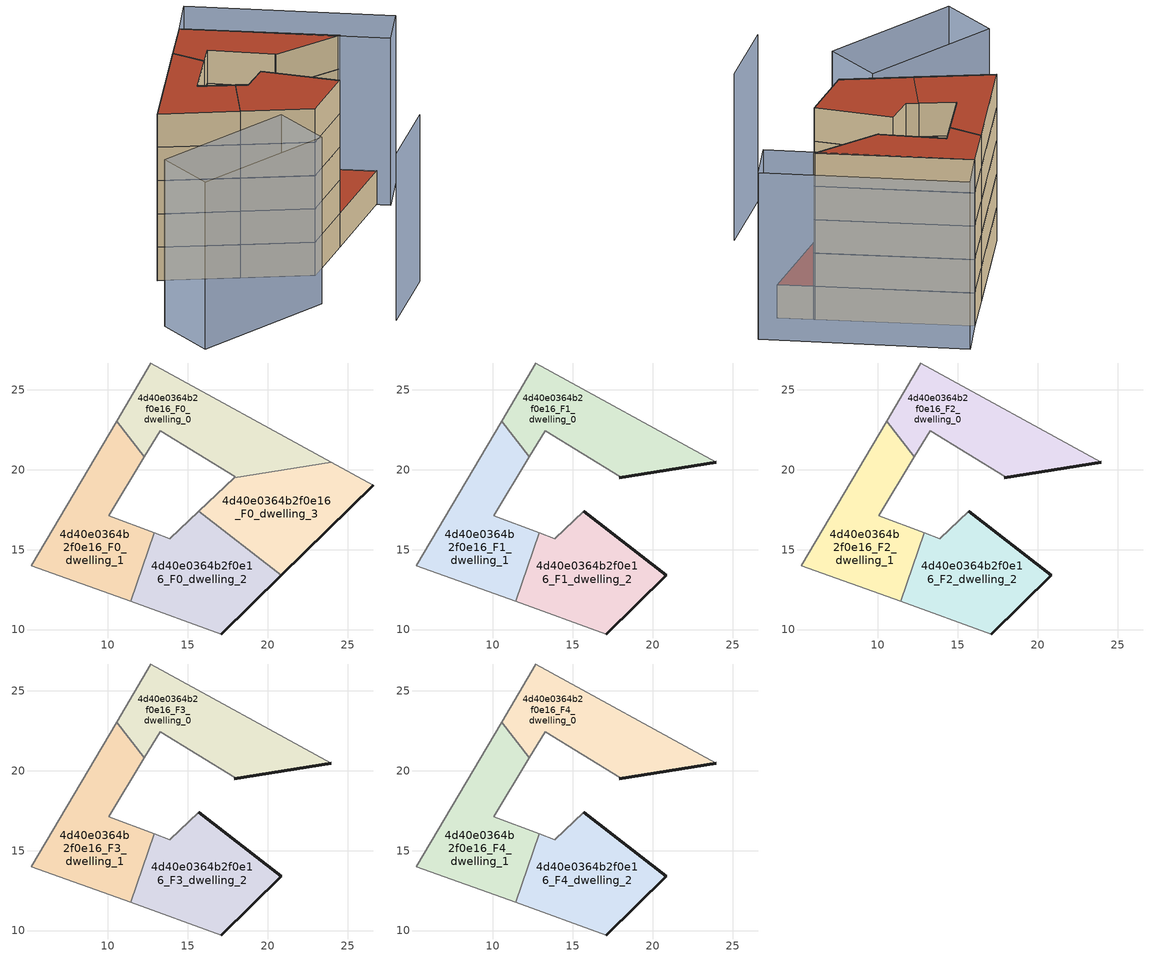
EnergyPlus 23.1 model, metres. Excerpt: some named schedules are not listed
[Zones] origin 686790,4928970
4d40e0364b2f0e16_F0_dwelling_0
 floor ground (EU_floor_Construction): 23.99,20.46 12.71,26.67 10.56,23.03 12.3,20.82 13.28,22.42 17.98,19.56 17.91,19.49 z0
 wall adiabatic (EU_wall_Construction): 17.91,19.49 17.98,19.56 13.28,22.42 12.3,20.82 / 10.56,23.03 12.71,26.67 23.99,20.46 z0:3
 wall to 4d40e0364b2f0e16_F0_dwelling_3 (EU_wall_Construction): 23.99,20.46 17.91,19.49 z0:3
 wall to 4d40e0364b2f0e16_F0_dwelling_1 (EU_wall_Construction): 12.3,20.82 10.56,23.03 z0:3
4d40e0364b2f0e16_F0_dwelling_1
 floor ground (EU_floor_Construction): 11.44,11.76 12.9,16.05 10.06,17.12 12.3,20.82 10.56,23.03 5.23,14 z0
 wall adiabatic (EU_wall_Construction): 12.3,20.82 10.06,17.12 12.9,16.05 / 11.44,11.76 5.23,14 10.56,23.03 z0:3
 wall to 4d40e0364b2f0e16_F0_dwelling_2 (EU_wall_Construction): 12.9,16.05 11.44,11.76 z0:3
4d40e0364b2f0e16_F0_dwelling_2
 floor ground (EU_floor_Construction): 20.86,13.41 15.71,17.41 13.89,15.67 12.9,16.05 11.44,11.76 17.1,9.72 z0
 wall outside (EU_wall_Construction): 20.86,13.41 17.1,9.72 z0:3
 wall adiabatic (EU_wall_Construction): 12.9,16.05 13.89,15.67 15.71,17.41 / 17.1,9.72 11.44,11.76 z0:3
 wall to 4d40e0364b2f0e16_F0_dwelling_3 (EU_wall_Construction): 15.71,17.41 20.86,13.41 z0:3
4d40e0364b2f0e16_F0_dwelling_3
 floor ground (EU_floor_Construction): 26.6,19.02 23.99,20.46 17.91,19.49 15.71,17.41 20.86,13.41 z0
 wall outside (EU_wall_Construction): 26.6,19.02 20.86,13.41 z0:3
 wall adiabatic (EU_wall_Construction): 15.71,17.41 17.91,19.49 / 23.99,20.46 26.6,19.02 z0:3
 roof outside (EU_roof_Construction): 26.6,19.02 20.86,13.41 15.71,17.41 17.91,19.49 23.99,20.46 z3
4d40e0364b2f0e16_F1_dwelling_0
 floor to 4d40e0364b2f0e16_F0_dwelling_0 (EU_floor_Construction): 23.99,20.46 12.71,26.67 10.56,23.03 12.3,20.82 13.28,22.42 17.98,19.56 17.91,19.49 z3
 wall outside (EU_wall_Construction): 23.99,20.46 17.91,19.49 z3:6
 wall adiabatic (EU_wall_Construction): 17.91,19.49 17.98,19.56 13.28,22.42 12.3,20.82 / 10.56,23.03 12.71,26.67 23.99,20.46 z3:6
 wall to 4d40e0364b2f0e16_F1_dwelling_1 (EU_wall_Construction): 12.3,20.82 10.56,23.03 z3:6
4d40e0364b2f0e16_F1_dwelling_1
 floor to 4d40e0364b2f0e16_F0_dwelling_1 (EU_floor_Construction): 11.44,11.76 12.9,16.05 10.06,17.12 12.3,20.82 10.56,23.03 5.23,14 z3
 wall adiabatic (EU_wall_Construction): 12.3,20.82 10.06,17.12 12.9,16.05 / 11.44,11.76 5.23,14 10.56,23.03 z3:6
 wall to 4d40e0364b2f0e16_F1_dwelling_2 (EU_wall_Construction): 12.9,16.05 11.44,11.76 z3:6
4d40e0364b2f0e16_F1_dwelling_2
 floor to 4d40e0364b2f0e16_F0_dwelling_2 (EU_floor_Construction): 20.86,13.41 15.71,17.41 13.89,15.67 12.9,16.05 11.44,11.76 17.1,9.72 z3
 wall outside (EU_wall_Construction): 15.71,17.41 20.86,13.41 17.1,9.72 z3:6
 wall adiabatic (EU_wall_Construction): 12.9,16.05 13.89,15.67 15.71,17.41 / 17.1,9.72 11.44,11.76 z3:6
4d40e0364b2f0e16_F2_dwelling_0
 floor to 4d40e0364b2f0e16_F1_dwelling_0 (EU_floor_Construction): 23.99,20.46 12.71,26.67 10.56,23.03 12.3,20.82 13.28,22.42 17.98,19.56 17.91,19.49 z6
 wall outside (EU_wall_Construction): 23.99,20.46 17.91,19.49 z6:9
 wall adiabatic (EU_wall_Construction): 17.91,19.49 17.98,19.56 13.28,22.42 12.3,20.82 / 10.56,23.03 12.71,26.67 23.99,20.46 z6:9
 wall to 4d40e0364b2f0e16_F2_dwelling_1 (EU_wall_Construction): 12.3,20.82 10.56,23.03 z6:9
4d40e0364b2f0e16_F2_dwelling_1
 floor to 4d40e0364b2f0e16_F1_dwelling_1 (EU_floor_Construction): 11.44,11.76 12.9,16.05 10.06,17.12 12.3,20.82 10.56,23.03 5.23,14 z6
 wall adiabatic (EU_wall_Construction): 12.3,20.82 10.06,17.12 12.9,16.05 / 11.44,11.76 5.23,14 10.56,23.03 z6:9
 wall to 4d40e0364b2f0e16_F2_dwelling_2 (EU_wall_Construction): 12.9,16.05 11.44,11.76 z6:9
4d40e0364b2f0e16_F2_dwelling_2
 floor to 4d40e0364b2f0e16_F1_dwelling_2 (EU_floor_Construction): 20.86,13.41 15.71,17.41 13.89,15.67 12.9,16.05 11.44,11.76 17.1,9.72 z6
 wall outside (EU_wall_Construction): 15.71,17.41 20.86,13.41 17.1,9.72 z6:9
 wall adiabatic (EU_wall_Construction): 12.9,16.05 13.89,15.67 15.71,17.41 / 17.1,9.72 11.44,11.76 z6:9
4d40e0364b2f0e16_F3_dwelling_0
 floor to 4d40e0364b2f0e16_F2_dwelling_0 (EU_floor_Construction): 23.99,20.46 12.71,26.67 10.56,23.03 12.3,20.82 13.28,22.42 17.98,19.56 17.91,19.49 z9
 wall outside (EU_wall_Construction): 23.99,20.46 17.91,19.49 z9:12
 wall adiabatic (EU_wall_Construction): 17.91,19.49 17.98,19.56 13.28,22.42 12.3,20.82 / 10.56,23.03 12.71,26.67 23.99,20.46 z9:12
 wall to 4d40e0364b2f0e16_F3_dwelling_1 (EU_wall_Construction): 12.3,20.82 10.56,23.03 z9:12
4d40e0364b2f0e16_F3_dwelling_1
 floor to 4d40e0364b2f0e16_F2_dwelling_1 (EU_floor_Construction): 11.44,11.76 12.9,16.05 10.06,17.12 12.3,20.82 10.56,23.03 5.23,14 z9
 wall adiabatic (EU_wall_Construction): 12.3,20.82 10.06,17.12 12.9,16.05 / 11.44,11.76 5.23,14 10.56,23.03 z9:12
 wall to 4d40e0364b2f0e16_F3_dwelling_2 (EU_wall_Construction): 12.9,16.05 11.44,11.76 z9:12
4d40e0364b2f0e16_F3_dwelling_2
 floor to 4d40e0364b2f0e16_F2_dwelling_2 (EU_floor_Construction): 20.86,13.41 15.71,17.41 13.89,15.67 12.9,16.05 11.44,11.76 17.1,9.72 z9
 wall outside (EU_wall_Construction): 15.71,17.41 20.86,13.41 17.1,9.72 z9:12
 wall adiabatic (EU_wall_Construction): 12.9,16.05 13.89,15.67 15.71,17.41 / 17.1,9.72 11.44,11.76 z9:12
4d40e0364b2f0e16_F4_dwelling_0
 floor to 4d40e0364b2f0e16_F3_dwelling_0 (EU_floor_Construction): 23.99,20.46 12.71,26.67 10.56,23.03 12.3,20.82 13.28,22.42 17.98,19.56 17.91,19.49 z12
 wall outside (EU_wall_Construction): 23.99,20.46 17.91,19.49 z12:15
 wall adiabatic (EU_wall_Construction): 17.91,19.49 17.98,19.56 13.28,22.42 12.3,20.82 / 10.56,23.03 12.71,26.67 23.99,20.46 z12:15
 wall to 4d40e0364b2f0e16_F4_dwelling_1 (EU_wall_Construction): 12.3,20.82 10.56,23.03 z12:15
 roof outside (EU_roof_Construction): 23.99,20.46 17.91,19.49 17.98,19.56 13.28,22.42 12.3,20.82 10.56,23.03 12.71,26.67 z15
4d40e0364b2f0e16_F4_dwelling_1
 floor to 4d40e0364b2f0e16_F3_dwelling_1 (EU_floor_Construction): 11.44,11.76 12.9,16.05 10.06,17.12 12.3,20.82 10.56,23.03 5.23,14 z12
 wall adiabatic (EU_wall_Construction): 12.3,20.82 10.06,17.12 12.9,16.05 / 11.44,11.76 5.23,14 10.56,23.03 z12:15
 wall to 4d40e0364b2f0e16_F4_dwelling_2 (EU_wall_Construction): 12.9,16.05 11.44,11.76 z12:15
 roof outside (EU_roof_Construction): 12.3,20.82 10.06,17.12 12.9,16.05 11.44,11.76 5.23,14 10.56,23.03 z15
4d40e0364b2f0e16_F4_dwelling_2
 floor to 4d40e0364b2f0e16_F3_dwelling_2 (EU_floor_Construction): 20.86,13.41 15.71,17.41 13.89,15.67 12.9,16.05 11.44,11.76 17.1,9.72 z12
 wall outside (EU_wall_Construction): 15.71,17.41 20.86,13.41 17.1,9.72 z12:15
 wall adiabatic (EU_wall_Construction): 12.9,16.05 13.89,15.67 15.71,17.41 / 17.1,9.72 11.44,11.76 z12:15
 roof outside (EU_roof_Construction): 20.86,13.41 17.1,9.72 11.44,11.76 12.9,16.05 13.89,15.67 15.71,17.41 z15
shading: 19.91,0.14 24.3,5.48 / 2.62,6.63 14.23,9.95 / 14.23,9.95 15.61,5.11 / 15.61,5.11 4,1.78 / 4,1.78 2.62,6.63 / 14.62,30.06 29.37,21.72 / 29.37,21.72 27.46,18.34 / 27.46,18.34 12.71,26.67 / 12.71,26.67 14.62,30.06 z0:15
[Building]
EU S2 Campaign: North Axis=0; Terrain=City; Solar Distribution=FullExterior
[Site:Location]
Bologna: Latitude=44.5; Longitude=11.25; Time Zone=1; Elevation=37
[SizingPeriod:WeatherFileDays]
AnnualSizingPeriod: Begin Month=1; Begin Day of Month=1; End Month=12; End Day of Month=31; Day of Week for Start Day=Monday; Use Weather File Daylight Saving Period=No; Use Weather File Rain and Snow Indicators=No
[MATERIAL]
EU_InternalMass_Material: Roughness=MediumRough; Thickness=0.1; Conductivity=1; Density=1800; Specific Heat=900; Thermal Absorptance=0.9; Solar Absorptance=0.7; Visible Absorptance=0.7
[MATERIAL:NOMASS] Roughness=MediumRough; Thermal Absorptance=0.9; Solar Absorptance=0.7; Visible Absorptance=0.7
Name | Thermal Resistance
EU_wall_NoMass | 0.905828
EU_roof_NoMass | 0.37593
EU_floor_NoMass | 0.67114
[CONSTRUCTION]
EU_wall_Construction: EU_wall_NoMass
EU_roof_Construction: EU_roof_NoMass
EU_floor_Construction: EU_floor_NoMass
EU_InternalMass_Construction: EU_InternalMass_Material
[ZONE] Type=1; Multiplier=1; Ceiling Height=autocalculate; Floor Area=autocalculate; Part of Total Floor Area=Yes
Name | Volume
4d40e0364b2f0e16_F0_dwelling_0 | 123.464
4d40e0364b2f0e16_F1_dwelling_0; 4d40e0364b2f0e16_F2_dwelling_0; 4d40e0364b2f0e16_F3_dwelling_0; 4d40e0364b2f0e16_F4_dwelling_0 | 123.465
4d40e0364b2f0e16_F0_dwelling_1 | 123.461
4d40e0364b2f0e16_F1_dwelling_1; 4d40e0364b2f0e16_F2_dwelling_1; 4d40e0364b2f0e16_F3_dwelling_1; 4d40e0364b2f0e16_F4_dwelling_1 | 123.46
4d40e0364b2f0e16_F0_dwelling_2; 4d40e0364b2f0e16_F1_dwelling_2; 4d40e0364b2f0e16_F2_dwelling_2; 4d40e0364b2f0e16_F3_dwelling_2; 4d40e0364b2f0e16_F4_dwelling_2 | 123.456
4d40e0364b2f0e16_F0_dwelling_3 | 123.453
[INTERNALMASS] Construction=EU_InternalMass_Construction
Name | Zone or ZoneList | Surface Area
4d40e0364b2f0e16_F0_dwelling_0_EU_InternalMass | 4d40e0364b2f0e16_F0_dwelling_0 | 41.1545
4d40e0364b2f0e16_F0_dwelling_1_EU_InternalMass | 4d40e0364b2f0e16_F0_dwelling_1 | 41.154
4d40e0364b2f0e16_F0_dwelling_2_EU_InternalMass | 4d40e0364b2f0e16_F0_dwelling_2 | 41.1521
4d40e0364b2f0e16_F0_dwelling_3_EU_InternalMass | 4d40e0364b2f0e16_F0_dwelling_3 | 41.151
4d40e0364b2f0e16_F1_dwelling_0_EU_InternalMass | 4d40e0364b2f0e16_F1_dwelling_0 | 54.8736
4d40e0364b2f0e16_F1_dwelling_1_EU_InternalMass | 4d40e0364b2f0e16_F1_dwelling_1 | 54.8708
4d40e0364b2f0e16_F1_dwelling_2_EU_InternalMass | 4d40e0364b2f0e16_F1_dwelling_2 | 54.8735
4d40e0364b2f0e16_F2_dwelling_0_EU_InternalMass | 4d40e0364b2f0e16_F2_dwelling_0 | 54.8736
4d40e0364b2f0e16_F2_dwelling_1_EU_InternalMass | 4d40e0364b2f0e16_F2_dwelling_1 | 54.8708
4d40e0364b2f0e16_F2_dwelling_2_EU_InternalMass | 4d40e0364b2f0e16_F2_dwelling_2 | 54.8735
4d40e0364b2f0e16_F3_dwelling_0_EU_InternalMass | 4d40e0364b2f0e16_F3_dwelling_0 | 54.8736
4d40e0364b2f0e16_F3_dwelling_1_EU_InternalMass | 4d40e0364b2f0e16_F3_dwelling_1 | 54.8708
4d40e0364b2f0e16_F3_dwelling_2_EU_InternalMass | 4d40e0364b2f0e16_F3_dwelling_2 | 54.8735
4d40e0364b2f0e16_F4_dwelling_0_EU_InternalMass | 4d40e0364b2f0e16_F4_dwelling_0 | 54.8736
4d40e0364b2f0e16_F4_dwelling_1_EU_InternalMass | 4d40e0364b2f0e16_F4_dwelling_1 | 54.8708
4d40e0364b2f0e16_F4_dwelling_2_EU_InternalMass | 4d40e0364b2f0e16_F4_dwelling_2 | 54.8735
[OTHEREQUIPMENT] Fuel Type=Electricity; Design Level Calculation Method=Watts/Area; Power per Zone Floor Area=1; Fraction Latent=0; Fraction Radiant=0; Fraction Lost=0; Carbon Dioxide Generation Rate=0; EndUse Subcategory=EU_Step8_InternalGains
Name | Zone or ZoneList or Space or SpaceList | Schedule
EU_Step8_InternalGain_4d40e0364b2f0e16_F0_dwelling_0_f000 | 4d40e0364b2f0e16_F0_dwelling_0 | EU_Step8_GainSchedule_4d40e0364b2f0e16_F0_dwelling_0_f000
EU_Step8_InternalGain_4d40e0364b2f0e16_F0_dwelling_1_f000 | 4d40e0364b2f0e16_F0_dwelling_1 | EU_Step8_GainSchedule_4d40e0364b2f0e16_F0_dwelling_1_f000
EU_Step8_InternalGain_4d40e0364b2f0e16_F0_dwelling_2_f000 | 4d40e0364b2f0e16_F0_dwelling_2 | EU_Step8_GainSchedule_4d40e0364b2f0e16_F0_dwelling_2_f000
EU_Step8_InternalGain_4d40e0364b2f0e16_F0_dwelling_3_f000 | 4d40e0364b2f0e16_F0_dwelling_3 | EU_Step8_GainSchedule_4d40e0364b2f0e16_F0_dwelling_3_f000
EU_Step8_InternalGain_4d40e0364b2f0e16_F1_dwelling_0_f000 | 4d40e0364b2f0e16_F1_dwelling_0 | EU_Step8_GainSchedule_4d40e0364b2f0e16_F1_dwelling_0_f000
EU_Step8_InternalGain_4d40e0364b2f0e16_F1_dwelling_1_f000 | 4d40e0364b2f0e16_F1_dwelling_1 | EU_Step8_GainSchedule_4d40e0364b2f0e16_F1_dwelling_1_f000
EU_Step8_InternalGain_4d40e0364b2f0e16_F1_dwelling_2_f000 | 4d40e0364b2f0e16_F1_dwelling_2 | EU_Step8_GainSchedule_4d40e0364b2f0e16_F1_dwelling_2_f000
EU_Step8_InternalGain_4d40e0364b2f0e16_F2_dwelling_0_f000 | 4d40e0364b2f0e16_F2_dwelling_0 | EU_Step8_GainSchedule_4d40e0364b2f0e16_F2_dwelling_0_f000
EU_Step8_InternalGain_4d40e0364b2f0e16_F2_dwelling_1_f000 | 4d40e0364b2f0e16_F2_dwelling_1 | EU_Step8_GainSchedule_4d40e0364b2f0e16_F2_dwelling_1_f000
EU_Step8_InternalGain_4d40e0364b2f0e16_F2_dwelling_2_f000 | 4d40e0364b2f0e16_F2_dwelling_2 | EU_Step8_GainSchedule_4d40e0364b2f0e16_F2_dwelling_2_f000
EU_Step8_InternalGain_4d40e0364b2f0e16_F3_dwelling_0_f000 | 4d40e0364b2f0e16_F3_dwelling_0 | EU_Step8_GainSchedule_4d40e0364b2f0e16_F3_dwelling_0_f000
EU_Step8_InternalGain_4d40e0364b2f0e16_F3_dwelling_1_f000 | 4d40e0364b2f0e16_F3_dwelling_1 | EU_Step8_GainSchedule_4d40e0364b2f0e16_F3_dwelling_1_f000
EU_Step8_InternalGain_4d40e0364b2f0e16_F3_dwelling_2_f000 | 4d40e0364b2f0e16_F3_dwelling_2 | EU_Step8_GainSchedule_4d40e0364b2f0e16_F3_dwelling_2_f000
EU_Step8_InternalGain_4d40e0364b2f0e16_F4_dwelling_0_f000 | 4d40e0364b2f0e16_F4_dwelling_0 | EU_Step8_GainSchedule_4d40e0364b2f0e16_F4_dwelling_0_f000
EU_Step8_InternalGain_4d40e0364b2f0e16_F4_dwelling_1_f000 | 4d40e0364b2f0e16_F4_dwelling_1 | EU_Step8_GainSchedule_4d40e0364b2f0e16_F4_dwelling_1_f000
EU_Step8_InternalGain_4d40e0364b2f0e16_F4_dwelling_2_f000 | 4d40e0364b2f0e16_F4_dwelling_2 | EU_Step8_GainSchedule_4d40e0364b2f0e16_F4_dwelling_2_f000
[ZONEVENTILATION:DESIGNFLOWRATE] Schedule=EU_AlwaysOn; Design Flow Rate Calculation Method=AirChanges/Hour; Air Changes per Hour=0.73129; Ventilation Type=Natural; Fan Pressure Rise=0; Fan Total Efficiency=1; Constant Term Coefficient=1; Temperature Term Coefficient=0; Velocity Term Coefficient=0; Velocity Squared Term Coefficient=0; Minimum Indoor Temperature=-100; Maximum Indoor Temperature=100; Delta Temperature=-100; Minimum Outdoor Temperature=-100; Maximum Outdoor Temperature=100; Maximum Wind Speed=40
Name | Zone or ZoneList or Space or SpaceList
EU_ConstantAir_4d40e0364b2f0e16_F0_dwelling_0 | 4d40e0364b2f0e16_F0_dwelling_0
EU_ConstantAir_4d40e0364b2f0e16_F0_dwelling_1 | 4d40e0364b2f0e16_F0_dwelling_1
EU_ConstantAir_4d40e0364b2f0e16_F0_dwelling_2 | 4d40e0364b2f0e16_F0_dwelling_2
EU_ConstantAir_4d40e0364b2f0e16_F0_dwelling_3 | 4d40e0364b2f0e16_F0_dwelling_3
EU_ConstantAir_4d40e0364b2f0e16_F1_dwelling_0 | 4d40e0364b2f0e16_F1_dwelling_0
EU_ConstantAir_4d40e0364b2f0e16_F1_dwelling_1 | 4d40e0364b2f0e16_F1_dwelling_1
EU_ConstantAir_4d40e0364b2f0e16_F1_dwelling_2 | 4d40e0364b2f0e16_F1_dwelling_2
EU_ConstantAir_4d40e0364b2f0e16_F2_dwelling_0 | 4d40e0364b2f0e16_F2_dwelling_0
EU_ConstantAir_4d40e0364b2f0e16_F2_dwelling_1 | 4d40e0364b2f0e16_F2_dwelling_1
EU_ConstantAir_4d40e0364b2f0e16_F2_dwelling_2 | 4d40e0364b2f0e16_F2_dwelling_2
EU_ConstantAir_4d40e0364b2f0e16_F3_dwelling_0 | 4d40e0364b2f0e16_F3_dwelling_0
EU_ConstantAir_4d40e0364b2f0e16_F3_dwelling_1 | 4d40e0364b2f0e16_F3_dwelling_1
EU_ConstantAir_4d40e0364b2f0e16_F3_dwelling_2 | 4d40e0364b2f0e16_F3_dwelling_2
EU_ConstantAir_4d40e0364b2f0e16_F4_dwelling_0 | 4d40e0364b2f0e16_F4_dwelling_0
EU_ConstantAir_4d40e0364b2f0e16_F4_dwelling_1 | 4d40e0364b2f0e16_F4_dwelling_1
EU_ConstantAir_4d40e0364b2f0e16_F4_dwelling_2 | 4d40e0364b2f0e16_F4_dwelling_2
[HVACTEMPLATE:THERMOSTAT] Constant Heating Setpoint=20; Constant Cooling Setpoint=50
EU_HeatOnly_4d40e0364b2f0e16_F0_dwelling_0; EU_HeatOnly_4d40e0364b2f0e16_F0_dwelling_1; EU_HeatOnly_4d40e0364b2f0e16_F0_dwelling_2; EU_HeatOnly_4d40e0364b2f0e16_F0_dwelling_3; EU_HeatOnly_4d40e0364b2f0e16_F1_dwelling_0; EU_HeatOnly_4d40e0364b2f0e16_F1_dwelling_1; EU_HeatOnly_4d40e0364b2f0e16_F1_dwelling_2; EU_HeatOnly_4d40e0364b2f0e16_F2_dwelling_0; EU_HeatOnly_4d40e0364b2f0e16_F2_dwelling_1; EU_HeatOnly_4d40e0364b2f0e16_F2_dwelling_2; EU_HeatOnly_4d40e0364b2f0e16_F3_dwelling_0; EU_HeatOnly_4d40e0364b2f0e16_F3_dwelling_1; EU_HeatOnly_4d40e0364b2f0e16_F3_dwelling_2; EU_HeatOnly_4d40e0364b2f0e16_F4_dwelling_0; EU_HeatOnly_4d40e0364b2f0e16_F4_dwelling_1; EU_HeatOnly_4d40e0364b2f0e16_F4_dwelling_2
[HVACTEMPLATE:ZONE:IDEALLOADSAIRSYSTEM] System Availability Schedule=EU_AlwaysOn; Maximum Heating Supply Air Temperature=50; Minimum Cooling Supply Air Temperature=13; Maximum Heating Supply Air Humidity Ratio=0.0156; Minimum Cooling Supply Air Humidity Ratio=0.0077; Heating Limit=NoLimit; Cooling Limit=NoLimit; Heating Availability Schedule=EU_AlwaysOn; Cooling Availability Schedule=EU_CoolingOff; Dehumidification Control Type=ConstantSensibleHeatRatio; Cooling Sensible Heat Ratio=0.7; Dehumidification Setpoint=60; Humidification Control Type=None; Humidification Setpoint=30; Outdoor Air Method=None; Outdoor Air Flow Rate per Person=0.00944; Outdoor Air Flow Rate per Zone Floor Area=0; Outdoor Air Flow Rate per Zone=0; Demand Controlled Ventilation Type=None; Outdoor Air Economizer Type=NoEconomizer; Heat Recovery Type=None; Sensible Heat Recovery Effectiveness=0.7; Latent Heat Recovery Effectiveness=0.65
Name | Template Thermostat
4d40e0364b2f0e16_F0_dwelling_0 | EU_HeatOnly_4d40e0364b2f0e16_F0_dwelling_0
4d40e0364b2f0e16_F0_dwelling_1 | EU_HeatOnly_4d40e0364b2f0e16_F0_dwelling_1
4d40e0364b2f0e16_F0_dwelling_2 | EU_HeatOnly_4d40e0364b2f0e16_F0_dwelling_2
4d40e0364b2f0e16_F0_dwelling_3 | EU_HeatOnly_4d40e0364b2f0e16_F0_dwelling_3
4d40e0364b2f0e16_F1_dwelling_0 | EU_HeatOnly_4d40e0364b2f0e16_F1_dwelling_0
4d40e0364b2f0e16_F1_dwelling_1 | EU_HeatOnly_4d40e0364b2f0e16_F1_dwelling_1
4d40e0364b2f0e16_F1_dwelling_2 | EU_HeatOnly_4d40e0364b2f0e16_F1_dwelling_2
4d40e0364b2f0e16_F2_dwelling_0 | EU_HeatOnly_4d40e0364b2f0e16_F2_dwelling_0
4d40e0364b2f0e16_F2_dwelling_1 | EU_HeatOnly_4d40e0364b2f0e16_F2_dwelling_1
4d40e0364b2f0e16_F2_dwelling_2 | EU_HeatOnly_4d40e0364b2f0e16_F2_dwelling_2
4d40e0364b2f0e16_F3_dwelling_0 | EU_HeatOnly_4d40e0364b2f0e16_F3_dwelling_0
4d40e0364b2f0e16_F3_dwelling_1 | EU_HeatOnly_4d40e0364b2f0e16_F3_dwelling_1
4d40e0364b2f0e16_F3_dwelling_2 | EU_HeatOnly_4d40e0364b2f0e16_F3_dwelling_2
